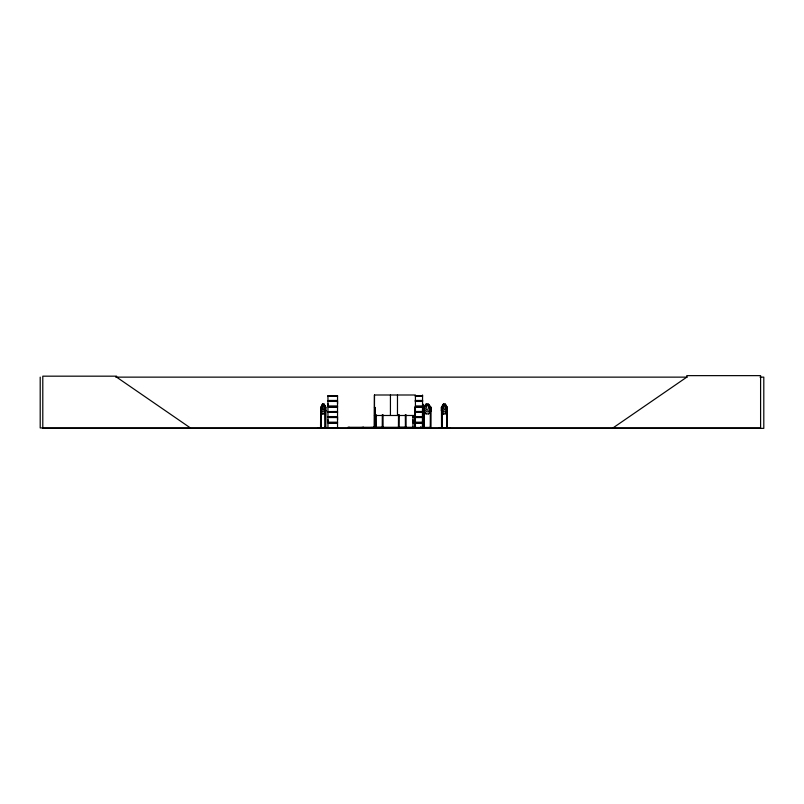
<?xml version="1.0" encoding="UTF-8"?>
<svg xmlns="http://www.w3.org/2000/svg" width="804" height="804" viewBox="0 0 804 804"><rect width="100%" height="100%" fill="white"/><g stroke="black" fill="none" stroke-linecap="round" stroke-linejoin="round"><path stroke-width="1.21" d="M327.952 422.241L327.952 417.527L337.539 417.527L337.529 422.241L327.952 422.241L327.962 419.889M327.952 406.12L327.952 401.417L337.539 401.417L337.529 406.12L327.952 406.12L327.962 403.769M337.529 419.889L337.529 417.527M337.529 403.769L337.529 401.417M422.552 422.241L412.965 422.241L412.975 419.889M370.775 427.547L382.242 427.396M442.069 407.276L442.14 427.929M446.722 407.276L446.793 427.929M424.291 407.326L424.05 410.663L422.773 413.829M430.974 427.929L431.055 407.447L430.421 407.196M422.552 423.185L412.965 423.185L412.934 427.919M417.196 427.507L430.281 427.396M423.979 427.869L423.979 407.417L422.864 404.161M322.464 404.251L321.63 409.879L322.746 411.809L323.861 411.809L324.957 409.879L324.957 407.447L324.133 404.251L322.404 404.251M327.952 427.728L327.952 423.185L337.539 423.185L337.539 427.728L317.65 427.879L328.635 427.879M438.994 427.869L449.938 427.869M439.004 427.547L444.12 427.929L439.004 427.828M422.793 413.909L424.05 410.663M424.311 427.929L424.291 407.347L423.537 407.447L423.457 427.929M412.874 427.808L427.768 427.919M374.282 427.547L374.433 394.995L415.417 394.995L415.417 427.929M320.545 427.929L320.685 407.417L322.444 404.161M324.072 413.829L325.861 410.663M325.801 410.633L324.102 413.909L322.374 413.909M443.396 413.909L441.416 410.663L441.416 407.417L443.396 404.161M441.557 427.929L441.476 407.417L443.426 404.251M445.265 413.829L447.155 410.633L447.155 407.447L445.265 404.251L446.2 409.879L444.954 411.809L443.697 411.809L442.421 409.879L442.421 407.447L443.376 404.251L445.315 404.251M423.427 407.417L425.989 404.161L428.592 404.161L431.155 407.417L431.155 410.663L428.592 413.909L425.989 413.909L423.427 410.663L426.03 413.829M428.552 413.829L431.075 410.633M612.99 427.929L686.797 377.136L686.797 375.639L760.594 375.639L760.594 427.929L40.2 427.929L40.2 377.136M320.555 407.447L321.288 407.437M321.248 407.407L321.268 427.929M115.655 377.136L687.179 377.136M760.031 377.136L763.8 377.136L763.8 428.361L42.793 428.361L42.793 376.171L116.6 376.171L116.6 377.136L190.397 427.929M327.952 395.739L337.549 395.739M415.356 395.739L422.552 395.739M415.356 395.93L422.552 395.93M327.962 396.211L337.529 396.211M415.366 396.211L422.542 396.211M415.356 400.472L422.552 400.472M327.891 400.794L337.61 400.794M415.326 400.794L422.613 400.794M327.891 401.085L337.61 401.085M415.326 401.085L422.613 401.085M415.356 401.417L422.552 401.417M322.374 404.161L324.163 404.161L325.861 407.417L325.731 427.929L325.58 427.185M443.346 404.161L445.346 404.161L447.275 407.417L447.255 427.929M422.844 404.251L423.356 409.879L422.582 411.809L415.356 411.809M444.682 404.673L443.999 404.673L443.376 407.447L443.999 410.13L445.265 408.874L444.622 404.673M415.356 406.12L422.552 406.12M327.891 406.452L337.61 406.452M415.326 406.452L422.613 406.452M327.891 406.744L337.61 406.744M415.326 406.744L422.613 406.744M415.356 407.075L422.552 407.075M423.597 407.156L423.648 427.929M320.685 407.417L320.836 427.929M441.416 407.417L442.25 407.447L442.25 427.929M446.612 407.407L447.376 407.447L447.346 427.929M325.067 407.447L325.801 407.447L324.072 404.251M374.433 407.447L375.136 407.447L375.136 427.929M415.417 407.447L414.723 407.447L414.723 427.929M422.552 407.447L422.472 427.929M320.796 410.633L322.444 413.909M441.416 410.663L443.426 413.829M447.155 410.633L445.295 413.909L443.346 413.909M415.366 411.487L422.542 411.487M327.952 411.618L337.549 411.618M415.356 411.618L422.552 411.608M327.952 411.859L337.549 411.809M415.356 412.03L422.552 412.02M327.962 412.321L337.529 412.321M415.366 412.321L422.542 412.321M374.433 415.487L415.417 415.487M412.965 416.583L422.552 416.583M327.891 416.914L337.61 416.914M412.894 416.914L422.613 416.914M327.891 417.206L337.61 417.206M412.894 417.206L422.613 417.206M422.552 417.527L412.965 417.527L412.965 422.241M327.891 422.562L337.61 422.562M412.894 422.562L422.613 422.562M327.891 422.854L337.61 422.854M412.894 422.854L422.613 422.854M321.278 427.185L320.494 427.185L320.494 427.929M325.791 427.185L325.017 427.185L325.017 427.929M423.457 427.185L424.311 427.185M430.281 427.185L431.245 427.879M441.486 427.185L442.321 427.185L442.311 427.929M447.446 427.185L446.612 427.185L446.622 427.929M362.554 427.507L353.901 427.929M399.286 427.396L405.256 427.396M337.529 427.597L317.68 427.828M412.975 427.597L427.617 427.879M422.512 405.598L422.773 407.447M447.084 427.185L447.114 427.929M446.853 407.447L446.944 427.929M441.818 427.185L441.848 427.929M441.728 407.447L441.728 427.929M430.441 427.185L430.441 427.929M430.321 407.176L430.281 427.929M424.15 427.185L424.15 427.929M422.552 394.995L422.552 427.929M421.075 427.185L421.115 427.929M420.844 427.185L420.753 427.929M420.522 427.185L420.482 427.929M416.11 427.929L416.11 427.296L347.941 427.296L347.941 427.929M415.336 427.185L415.336 427.929M414.643 427.185L414.613 427.929M406.03 414.673L406.11 427.929M405.95 427.185L405.95 427.929M405.337 414.673L405.417 427.929M405.256 427.185L405.256 427.929M399.286 427.185L399.286 427.929M399.206 414.673L399.126 427.929M398.593 427.185L398.593 427.929M398.513 414.673L398.432 427.929M397.477 394.995L397.477 415.487M390.432 394.995L390.432 415.487M383.016 414.673L383.096 427.929M382.935 427.185L382.935 427.929M382.402 427.185L382.402 427.929M382.322 414.673L382.242 427.929M376.182 414.673L376.262 427.929M376.101 427.185L376.101 427.929M375.488 414.673L375.568 427.929M375.408 427.185L375.408 427.929L375.217 427.185M374.835 427.185L374.835 427.929M374.754 407.447L374.744 427.929M374.483 394.995L374.483 427.929M373.548 427.296L373.548 427.929M363.569 427.296L363.569 427.929M363.388 427.296L363.388 427.929M362.544 427.296L362.554 427.929M349.428 427.296L349.428 427.929M348.403 427.296L348.403 427.929M325.53 407.447L325.449 427.929M325.298 407.176L325.349 427.929M325.067 411.055L325.218 427.929M321.067 427.185L321.067 427.929M321.007 407.447L321.007 427.929M323.017 404.673L322.474 408.874L323.57 410.13L324.133 407.447L323.57 404.673L322.957 404.673M426.864 404.673L426.04 408.874L426.864 410.13L427.698 410.13L428.562 407.447L427.698 404.673L426.864 404.673M426.03 404.251L424.773 407.447L424.773 409.879L426.462 411.809L428.14 411.809L429.798 409.879L429.798 407.447L428.552 404.251L426.03 404.251M337.549 395.93L327.952 395.91L327.962 400.472L337.539 400.472L337.539 395.93M337.539 407.075L327.952 407.075L327.952 411.608L337.529 411.487L337.529 407.075M337.549 412.05L327.952 412.05L327.962 416.583L337.539 416.583L337.539 412.05"/></g></svg>
